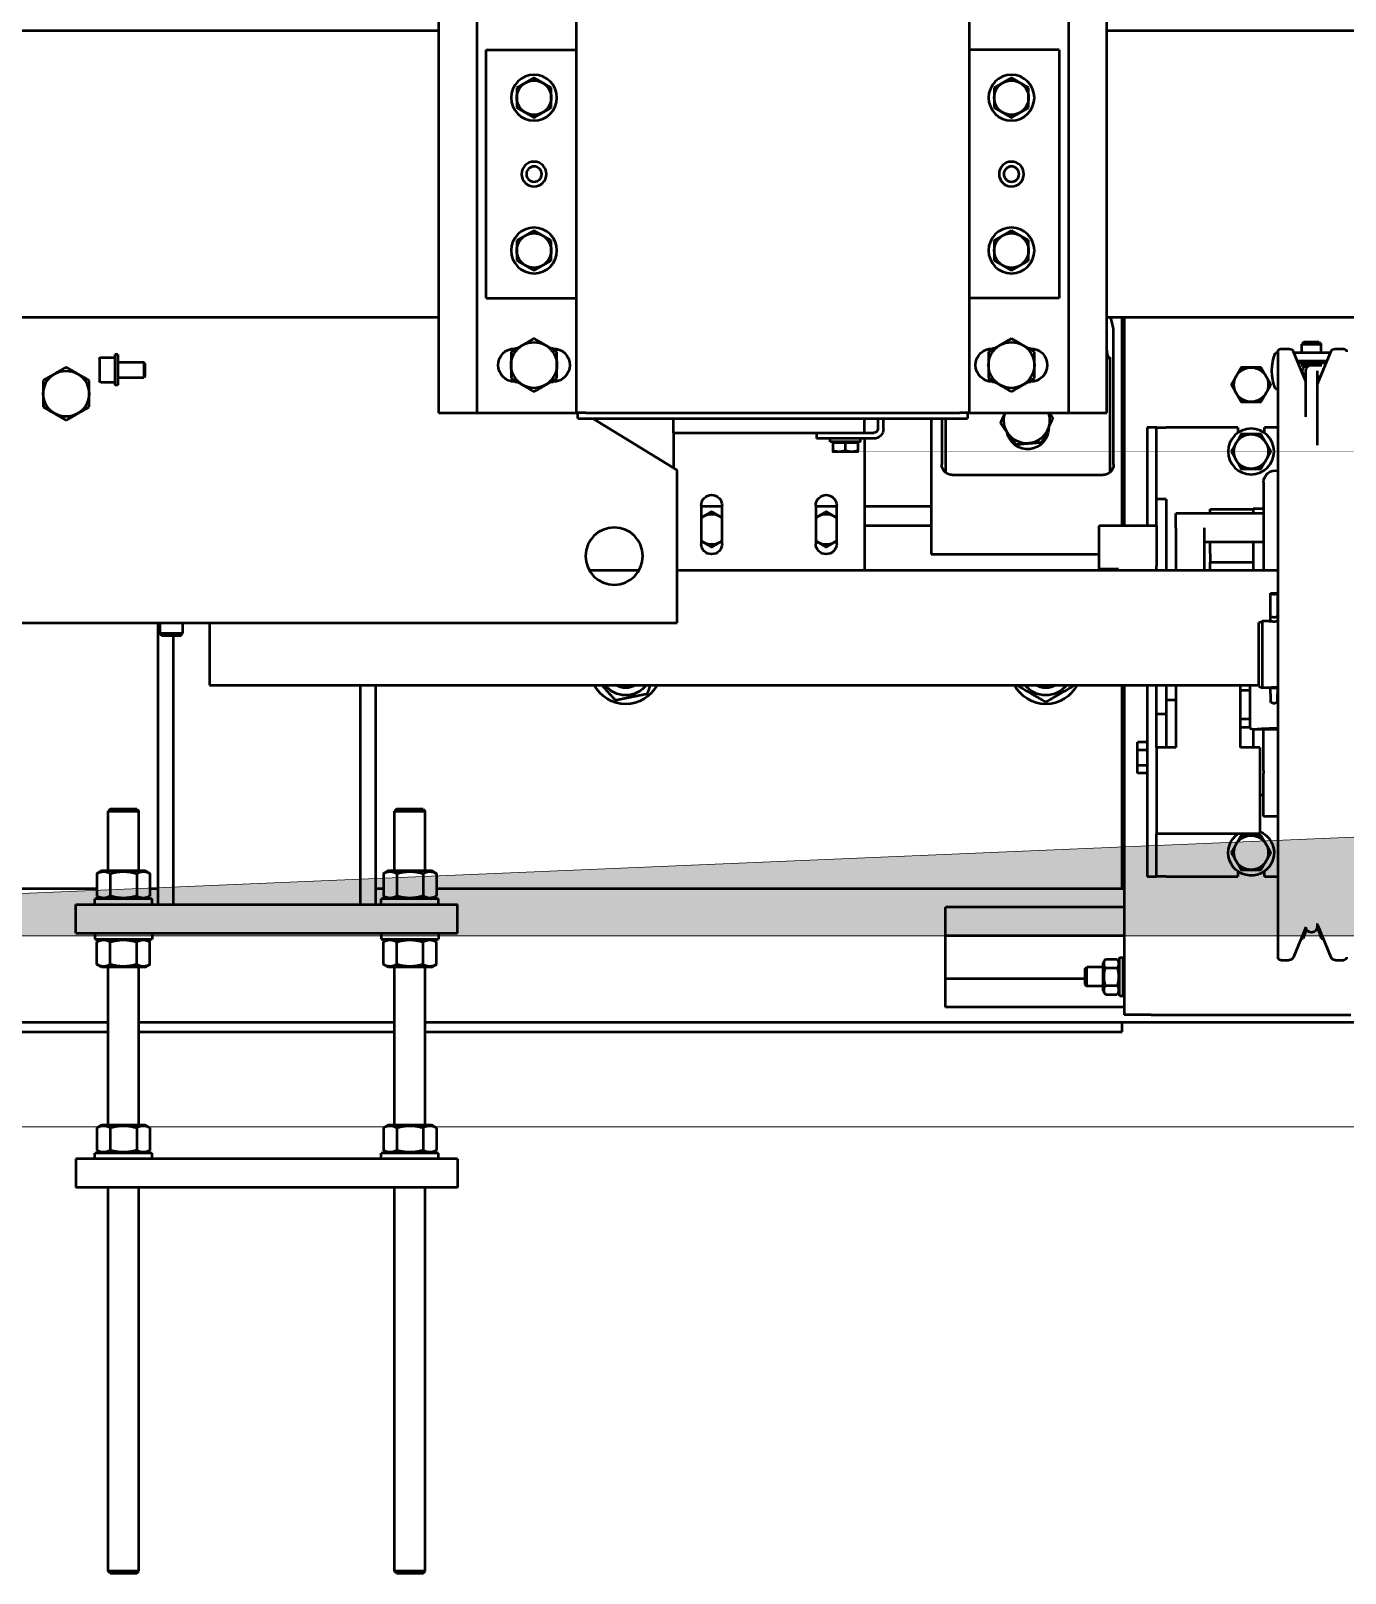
# Model space of a CAD drawing. Header units: metres. Extents: x -11418 to 773, y -8631 to 3561.
# Drawn here: x -4000.5 to -3931.7, y -1764.3 to -1683.5 of the extents above; entities that cross this region are included whole.
import ezdxf

# ---------------------------------------------------------------- set-up
doc = ezdxf.new("R2010")
doc.units = ezdxf.units.M
doc.header["$LTSCALE"] = 0.01
doc.header["$MEASUREMENT"] = 0
doc.layers.get('0').update_dxf_attribs({"color": 30, "lineweight": 0})
doc.layers.add('shaft', color=3, linetype='Continuous', lineweight=20)
doc.layers.add('SSN_Lift-AM_0', color=7, linetype='Continuous', lineweight=50)

# ---------------------------------------------------------------- blocks, each defined once
blk = doc.blocks.new('Lift_20-024-10000')
at = {"layer": 'SSN_Lift-AM_0'}
for p, q in [((-1019.5, 1851.9), (-1020.5, 1850.9)), ((-1004.5, 1850.9), (-1020.5, 1850.9)), ((-1020.5, 1850.9), (-1020.5, 1650)), ((-1019.5, 1851.9), (-1005.5, 1851.9)), ((-1005.5, 1851.9), (-1004.5, 1850.9)), ((-1004.5, 1850.9), (-1004.5, 1650)), ((-869.5, 1851.9), (-870.5, 1850.9)), ((-854.5, 1850.9), (-870.5, 1850.9)), ((-870.5, 1850.9), (-870.5, 1650)), ((-869.5, 1851.9), (-855.5, 1851.9)), ((-855.5, 1851.9), (-854.5, 1850.9)), ((-854.5, 1850.9), (-854.5, 1650)), ((-837.5, 1650), (-1037.5, 1650)), ((-1037.5, 1635), (-1037.5, 1650)), ((-837.5, 1635), (-837.5, 1650)), ((-837.5, 1635), (-1037.5, 1635)), ((-1027.5, 1635), (-1027.5, 1632)), ((-997.5, 1632), (-1027.5, 1632)), ((-1023.75, 1632), (-1026.36, 1630.5)), ((-1001.25, 1632), (-998.64, 1630.5)), ((-997.5, 1635), (-997.5, 1632)), ((-877.5, 1635), (-877.5, 1632)), ((-847.5, 1632), (-877.5, 1632)), ((-873.75, 1632), (-876.36, 1630.5)), ((-851.25, 1632), (-848.64, 1630.5)), ((-847.5, 1635), (-847.5, 1632)), ((-1026.36, 1618.7), (-1026.36, 1630.5)), ((-1019.43, 1618.7), (-1019.43, 1630.5)), ((-1005.57, 1618.7), (-1005.57, 1630.5)), ((-998.64, 1618.7), (-998.64, 1630.5)), ((-876.36, 1618.7), (-876.36, 1630.5)), ((-869.43, 1618.7), (-869.43, 1630.5)), ((-855.57, 1618.7), (-855.57, 1630.5)), ((-848.64, 1618.7), (-848.64, 1630.5)), ((-1023.75, 1617.2), (-1026.36, 1618.7)), ((-1023.75, 1617.2), (-1001.25, 1617.2)), ((-1020.5, 1617.2), (-1020.5, 1534.7)), ((-1004.5, 1617.2), (-1004.5, 1534.7)), ((-1001.25, 1617.2), (-998.64, 1618.7)), ((-873.75, 1617.2), (-876.36, 1618.7)), ((-873.75, 1617.2), (-851.25, 1617.2)), ((-870.5, 1617.2), (-870.5, 1534.7)), ((-854.5, 1617.2), (-854.5, 1534.7)), ((-851.25, 1617.2), (-848.64, 1618.7)), ((-1219.5, 1568.4), (-1020.5, 1568.4)), ((-1004.5, 1568.4), (-870.5, 1568.4)), ((-854.5, 1568.4), (-489.5, 1568.4)), ((-489.5, 1568.4), (-489.5, 1563.4)), ((-1391.5, 1563.4), (-1020.5, 1563.4)), ((-1004.5, 1563.4), (-870.5, 1563.4)), ((-854.5, 1563.4), (854.5, 1563.4)), ((-488.5, 1386.9), (-488.5, 1559.65)), ((-474.3, 1559.65), (-488.5, 1559.65)), ((-474.3, 1559.65), (-369.7, 1559.65)), ((-582, 1555.65), (-582, 1540.65)), ((-488.5, 1555.65), (-582, 1555.65)), ((-509, 1543.65), (-508, 1544.65)), ((-509, 1535.65), (-509, 1543.65)), ((-508, 1544.65), (-508, 1534.65)), ((-499.4, 1544.65), (-508, 1544.65)), ((-499.4, 1546.95), (-498.28, 1548.89)), ((-499.4, 1546.95), (-499.4, 1532.35)), ((-498.28, 1548.89), (-492.12, 1548.89)), ((-498.28, 1544.27), (-492.12, 1544.27)), ((-491, 1546.95), (-492.12, 1548.89)), ((-491, 1549.65), (-491, 1529.65)), ((-491, 1549.65), (-489, 1549.65)), ((-489, 1549.65), (-489, 1529.65)), ((-489, 1546.65), (-488.5, 1546.65)), ((-1023.75, 1534.7), (-1026.36, 1533.2)), ((-1001.25, 1534.7), (-1023.75, 1534.7)), ((-1001.25, 1534.7), (-998.64, 1533.2)), ((-873.75, 1534.7), (-876.36, 1533.2)), ((-851.25, 1534.7), (-873.75, 1534.7)), ((-851.25, 1534.7), (-848.64, 1533.2)), ((-582, 1540.65), (-582, 1518.15)), ((-509, 1540.65), (-582, 1540.65)), ((-509, 1535.65), (-508, 1534.65)), ((-499.4, 1534.65), (-508, 1534.65)), ((-498.28, 1535.03), (-492.12, 1535.03)), ((-1026.36, 1533.2), (-1026.36, 1521.4)), ((-1019.43, 1533.2), (-1019.43, 1521.4)), ((-1005.57, 1533.2), (-1005.57, 1521.4)), ((-998.64, 1533.2), (-998.64, 1521.4)), ((-876.36, 1533.2), (-876.36, 1521.4)), ((-869.43, 1533.2), (-869.43, 1521.4)), ((-855.57, 1533.2), (-855.57, 1521.4)), ((-848.64, 1533.2), (-848.64, 1521.4)), ((-499.4, 1532.35), (-498.28, 1530.41)), ((-498.28, 1530.41), (-492.12, 1530.41)), ((-491, 1532.35), (-492.12, 1530.41)), ((-491, 1529.65), (-489, 1529.65)), ((-489, 1532.65), (-488.5, 1532.65)), ((-408, 1212.4), (-408, 1529.4)), ((-406.5, 1530.9), (-402.09, 1530.9)), ((-393.3, 1513.71), (-399.78, 1529.36)), ((-387.04, 1512.88), (-380.22, 1529.36)), ((-377.91, 1530.9), (-373.5, 1530.9)), ((-1027.5, 1519.9), (-997.5, 1519.9)), ((-1027.5, 1516.9), (-1027.5, 1519.9)), ((-1023.75, 1519.9), (-1026.36, 1521.4)), ((-1001.25, 1519.9), (-998.64, 1521.4)), ((-997.5, 1516.9), (-997.5, 1519.9)), ((-877.5, 1519.9), (-847.5, 1519.9)), ((-877.5, 1516.9), (-877.5, 1519.9)), ((-873.75, 1519.9), (-876.36, 1521.4)), ((-851.25, 1519.9), (-848.64, 1521.4)), ((-847.5, 1516.9), (-847.5, 1519.9)), ((-582, 1518.15), (-582, 1503.15)), ((-488.5, 1518.15), (-582, 1518.15)), ((-395.76, 1519.65), (-394.75, 1519.65)), ((-394.75, 1517.21), (-394.75, 1519.65)), ((-393.06, 1514.74), (-394.75, 1519.65)), ((-387.37, 1513.48), (-385.25, 1519.65)), ((-385.25, 1517.21), (-385.25, 1519.65)), ((-385.25, 1519.65), (-384.24, 1519.65)), ((-1037.5, 1516.9), (-837.5, 1516.9)), ((-1037.5, 1516.9), (-1037.5, 1501.9)), ((-837.5, 1516.9), (-837.5, 1501.9)), ((-387.37, 1511.75), (-387.37, 1513.4)), ((-488.5, 1503.15), (-582, 1503.15)), ((-1037.5, 1501.9), (-837.5, 1501.9)), ((-1027.5, 1501.9), (-1027.5, 1498.9)), ((-997.5, 1498.9), (-1027.5, 1498.9)), ((-1023.75, 1498.9), (-1026.36, 1497.4)), ((-1026.36, 1485.6), (-1026.36, 1497.4)), ((-1019.43, 1485.6), (-1019.43, 1497.4)), ((-1005.57, 1485.6), (-1005.57, 1497.4)), ((-1001.25, 1498.9), (-998.64, 1497.4)), ((-998.64, 1485.6), (-998.64, 1497.4)), ((-997.5, 1501.9), (-997.5, 1498.9)), ((-994.5, 1354.4), (-994.5, 1501.9)), ((-986.5, 1360.9), (-986.5, 1501.9)), ((-888.5, 1386.9), (-888.5, 1501.9)), ((-880.5, 1386.9), (-880.5, 1501.9)), ((-877.5, 1501.9), (-877.5, 1498.9)), ((-847.5, 1498.9), (-877.5, 1498.9)), ((-873.75, 1498.9), (-876.36, 1497.4)), ((-876.36, 1485.6), (-876.36, 1497.4)), ((-869.43, 1485.6), (-869.43, 1497.4)), ((-855.57, 1485.6), (-855.57, 1497.4)), ((-851.25, 1498.9), (-848.64, 1497.4)), ((-848.64, 1485.6), (-848.64, 1497.4)), ((-847.5, 1501.9), (-847.5, 1498.9)), ((-1257.5, 1493.4), (-1026.36, 1493.4)), ((-998.64, 1493.4), (-994.5, 1493.4)), ((-880.5, 1493.4), (-876.36, 1493.4)), ((-848.64, 1493.4), (-488.5, 1493.4)), ((-489.5, 1493.4), (-489.5, 1386.9)), ((-476.5, 1386.9), (-476.5, 1487.15)), ((-476.5, 1487.15), (-471.5, 1487.15)), ((-471.5, 1487.15), (-471.5, 1464.65)), ((-466.5, 1487.15), (-471.5, 1487.15)), ((-466.5, 1487.15), (-429, 1487.15)), ((-429, 1484.4), (-429, 1487.15)), ((-415, 1487.15), (-415, 1484.4)), ((-415, 1487.15), (-408, 1487.15)), ((-1023.75, 1484.1), (-1026.36, 1485.6)), ((-1023.75, 1484.1), (-1001.25, 1484.1)), ((-1020.5, 1484.1), (-1020.5, 1452.9)), ((-1004.5, 1484.1), (-1004.5, 1452.9)), ((-1001.25, 1484.1), (-998.64, 1485.6)), ((-873.75, 1484.1), (-876.36, 1485.6)), ((-873.75, 1484.1), (-851.25, 1484.1)), ((-870.5, 1484.1), (-870.5, 1452.9)), ((-854.5, 1484.1), (-854.5, 1452.9)), ((-851.25, 1484.1), (-848.64, 1485.6)), ((-471.5, 1464.65), (-417.5, 1464.65)), ((-471.5, 1419.65), (-471.5, 1464.65)), ((-417.5, 1419.65), (-417.5, 1464.65)), ((-408, 1455.78), (-415.5, 1455.78)), ((-415.5, 1455.25), (-415.5, 1455.78)), ((-415.5, 1455.25), (-415.5, 1433.24)), ((-1020.5, 1452.9), (-1004.5, 1452.9)), ((-1019.5, 1451.9), (-1020.5, 1452.9)), ((-1005.5, 1451.9), (-1019.5, 1451.9)), ((-1005.5, 1451.9), (-1004.5, 1452.9)), ((-870.5, 1452.9), (-854.5, 1452.9)), ((-869.5, 1451.9), (-870.5, 1452.9)), ((-855.5, 1451.9), (-869.5, 1451.9)), ((-855.5, 1451.9), (-854.5, 1452.9)), ((-415.5, 1444.65), (-417.5, 1444.65)), ((-476.5, 1433.06), (-481.5, 1433.06)), ((-481.5, 1433.06), (-481.5, 1429.02)), ((-415.5, 1431.78), (-415.5, 1433.24)), ((-415.5, 1431.78), (-415.5, 1410.19)), ((-476.5, 1429.02), (-481.5, 1429.02)), ((-481.5, 1429.02), (-481.5, 1420.94)), ((-476.5, 1420.94), (-481.5, 1420.94)), ((-481.5, 1420.94), (-481.5, 1416.9)), ((-476.5, 1416.9), (-481.5, 1416.9)), ((-471.5, 1419.65), (-471.5, 1402.15)), ((-461.5, 1419.65), (-471.5, 1419.65)), ((-466.5, 1402.15), (-466.5, 1419.65)), ((-461.5, 1386.9), (-461.5, 1419.65)), ((-427.5, 1419.65), (-427.5, 1386.9)), ((-417.5, 1419.65), (-427.5, 1419.65)), ((-421, 1410.19), (-421, 1419.65)), ((-471.5, 1405.99), (-471.5, 1405.99)), ((-471.5, 1405.99), (-471.5, 1398.49)), ((-427.5, 1408.94), (-422.5, 1408.94)), ((-422.5, 1409.64), (-422.5, 1386.9)), ((-412.5, 1410.19), (-421.16, 1410.19)), ((-408, 1410.19), (-412.5, 1410.19)), ((-408, 1409.65), (-412.5, 1409.65)), ((-471.5, 1402.15), (-471.5, 1386.9)), ((-466.5, 1402.15), (-471.5, 1402.15)), ((-471.5, 1398.49), (-471.5, 1398.49)), ((-471.5, 1398.49), (-471.5, 1390.99)), ((-466.5, 1386.9), (-466.5, 1402.15)), ((-427.5, 1404.67), (-422.5, 1404.67)), ((-471.5, 1390.99), (-471.5, 1386.9)), ((-471.5, 1390.99), (-471.5, 1390.99)), ((-466.5, 1394.65), (-461.5, 1394.65)), ((-427.5, 1389.65), (-422.5, 1389.65)), ((-411.85, 1391.54), (-411.85, 1395.11)), ((-411.85, 1391.54), (-411.85, 1388.73)), ((-410.55, 1396.4), (-409.45, 1396.4)), ((-408.15, 1395.11), (-408.15, 1391.54)), ((-408.15, 1388.73), (-408.15, 1391.54)), ((-967.5, 1354.4), (-967.5, 1386.9)), ((-967.5, 1386.9), (-418, 1386.9)), ((-461.5, 1387.15), (-466.5, 1387.15)), ((-422.5, 1387.15), (-427.5, 1387.15)), ((-418, 1387.67), (-416, 1388.4)), ((-418, 1387.67), (-418, 1354.13)), ((-416, 1388.4), (-416, 1353.4)), ((-412.5, 1388.4), (-416, 1388.4)), ((-411.85, 1388.73), (-411.85, 1388.32)), ((-410.55, 1388.4), (-409.45, 1388.4)), ((-408.15, 1388.32), (-408.15, 1388.73)), ((-992.5, 1360.9), (-993.5, 1359.9)), ((-981.5, 1359.9), (-993.5, 1359.9)), ((-993.5, 1354.4), (-993.5, 1359.9)), ((-992.5, 1360.9), (-982.5, 1360.9)), ((-982.5, 1360.9), (-981.5, 1359.9)), ((-981.5, 1354.4), (-981.5, 1359.9)), ((-1067.5, 1354.4), (-722.5, 1354.4)), ((-722.5, 1354.4), (-722.5, 1274.4)), ((-418, 1354.13), (-416, 1353.4)), ((-412.5, 1353.4), (-416, 1353.4)), ((-411.85, 1353.48), (-411.85, 1351.16)), ((-411.85, 1351.16), (-411.85, 1338.94)), ((-410.55, 1351.4), (-409.45, 1351.4)), ((-408.15, 1351.16), (-408.15, 1353.48)), ((-408.15, 1338.94), (-408.15, 1351.16)), ((-411.85, 1338.94), (-411.85, 1338.78)), ((-411.85, 1338.78), (-408.15, 1338.78)), ((-410.55, 1339.4), (-409.45, 1339.4)), ((-408.15, 1338.78), (-408.15, 1338.94)), ((-742.51, 1326.9), (-768.49, 1326.9)), ((-408, 1326.9), (-722.5, 1326.9)), ((-624.5, 1269.9), (-624.5, 1326.9)), ((-501.5, 1326.9), (-501.5, 1326.17)), ((-491.5, 1326.17), (-501.5, 1326.17)), ((-501.5, 1326.17), (-501.5, 1303.67)), ((-491.5, 1326.9), (-491.5, 1326.17)), ((-471.5, 1326.9), (-471.5, 1324.53)), ((-471.5, 1303.67), (-471.5, 1324.53)), ((-466.5, 1289.65), (-466.5, 1326.9)), ((-461.5, 1304.65), (-461.5, 1326.9)), ((-446.5, 1304.65), (-446.5, 1326.9)), ((-443.5, 1326.9), (-443.5, 1324.01)), ((-421, 1323.09), (-421, 1326.9)), ((-415.5, 1280.65), (-415.5, 1326.9)), ((-589.5, 1247.4), (-589.5, 1318.4)), ((-589.5, 1318.4), (-501.5, 1318.4)), ((-443.5, 1324.01), (-443.5, 1322.52)), ((-443.5, 1318.12), (-443.5, 1322.52)), ((-443.5, 1322.52), (-421, 1322.52)), ((-443.5, 1318.12), (-443.5, 1317.65)), ((-443.5, 1317.65), (-443.5, 1312.15)), ((-421, 1312.15), (-421, 1323.09)), ((-710, 1292.9), (-710, 1312.9)), ((-699, 1312.9), (-699, 1292.9)), ((-650, 1292.9), (-650, 1312.9)), ((-639, 1312.9), (-639, 1292.9)), ((-415.5, 1312.15), (-446.5, 1312.15)), ((-624.5, 1303.4), (-589.5, 1303.4)), ((-471.63, 1303.54), (-501.37, 1303.54)), ((-489.5, 1303.54), (-489.5, 1194.4)), ((-488.5, 1194.4), (-488.5, 1303.54)), ((-476.5, 1252.15), (-476.5, 1303.54)), ((-471.5, 1303.67), (-471.5, 1294.61)), ((-461.5, 1304.65), (-461.5, 1297.15)), ((-699, 1293.4), (-710, 1293.4)), ((-639, 1293.4), (-650, 1293.4)), ((-589.5, 1293.4), (-624.5, 1293.4)), ((-471.5, 1294.61), (-471.5, 1252.15)), ((-415.5, 1297.15), (-461.5, 1297.15)), ((-443.5, 1297.15), (-443.5, 1295.07)), ((-443.5, 1295.07), (-443.5, 1294.81)), ((-443.5, 1294.81), (-421, 1294.81)), ((-421, 1294.65), (-421, 1297.15)), ((-415.5, 1294.65), (-421, 1294.65)), ((-466.5, 1289.65), (-471.5, 1289.65)), ((-578.6, 1276.9), (-499.4, 1276.9)), ((-722.5, 1274.4), (-766.68, 1247.4)), ((-724.5, 1269.9), (-724.5, 1273.18)), ((-724.5, 1254.9), (-724.5, 1269.9)), ((-624.5, 1257.9), (-624.5, 1269.9)), ((-584, 1247.4), (-584, 1271.5)), ((-582.04, 1247.4), (-582.04, 1275.66)), ((-495.96, 1215.24), (-495.96, 1275.66)), ((-494, 1271.5), (-494, 1200.4)), ((-637.75, 1264.8), (-641, 1264.8)), ((-641, 1260.1), (-641, 1264.22)), ((-634.5, 1260.1), (-641, 1260.1)), ((-640.32, 1260.1), (-640.32, 1259.5)), ((-631.25, 1264.8), (-637.75, 1264.8)), ((-634.5, 1260.1), (-634.5, 1264.22)), ((-628, 1260.1), (-634.5, 1260.1)), ((-628, 1264.8), (-631.25, 1264.8)), ((-628.68, 1260.1), (-628.68, 1259.5)), ((-628, 1260.1), (-628, 1264.22)), ((-387.37, 1222.4), (-387.37, 1261.37)), ((-724.5, 1254.9), (-649.5, 1254.9)), ((-724.5, 1254.9), (-724.5, 1247.4)), ((-619.6, 1257.9), (-649.5, 1257.9)), ((-649.5, 1254.9), (-649.5, 1257.9)), ((-649.5, 1254.9), (-619.6, 1254.9)), ((-626.5, 1259.5), (-642.5, 1259.5)), ((-642.5, 1259.5), (-642.5, 1257.9)), ((-626.5, 1259.5), (-626.5, 1257.9)), ((-624.5, 1254.9), (-624.5, 1247.4)), ((-617.5, 1247.4), (-617.5, 1252.8)), ((-614.5, 1252.8), (-614.5, 1247.4)), ((-528, 1252.4), (-528, 1252.14)), ((-471.5, 1252.15), (-476.5, 1252.15)), ((-471.5, 1252.15), (-466.5, 1252.15)), ((-429, 1252.15), (-466.5, 1252.15)), ((-429, 1252.15), (-429, 1254.9)), ((-415, 1254.9), (-415, 1252.15)), ((-408, 1252.15), (-415, 1252.15)), ((-847.5, 1244.4), (-827.5, 1244.4)), ((-847.5, 994.4), (-847.5, 1244.4)), ((-827.5, 1244.4), (-775.5, 1244.4)), ((-827.5, 994.4), (-827.5, 1244.4)), ((-775.5, 994.4), (-775.5, 1244.4)), ((-770.4, 1244.4), (-775.5, 1244.4)), ((-774.5, 1247.4), (-769.5, 1247.4)), ((-774.5, 1247.4), (-774.5, 1244.4)), ((-770.4, 1244.4), (-574.6, 1244.4)), ((-769.5, 1247.4), (-575.5, 1247.4)), ((-575.5, 1247.4), (-570.5, 1247.4)), ((-569.5, 1244.4), (-574.6, 1244.4)), ((-570.5, 1244.4), (-570.5, 1247.4)), ((-569.5, 1244.4), (-569.5, 994.4)), ((-569.5, 1244.4), (-517.5, 1244.4)), ((-517.5, 1244.4), (-497.5, 1244.4)), ((-517.5, 1244.4), (-517.5, 994.4)), ((-497.5, 1244.4), (-497.5, 994.4)), ((-393.37, 1246.5), (-393.37, 1222.4)), ((-1025.1, 1216.2), (-1025.1, 1227.6)), ((-1024.3, 1228.4), (-1017.1, 1228.4)), ((-1017.1, 1213.9), (-1017.1, 1229.9)), ((-1015.5, 1229.9), (-1017.1, 1229.9)), ((-1015.5, 1213.9), (-1015.5, 1229.9)), ((-807.5, 1228.15), (-806.34, 1228.15)), ((-788.66, 1228.15), (-787.5, 1228.15)), ((-557.5, 1228.15), (-556.34, 1228.15)), ((-538.66, 1228.15), (-537.5, 1228.15)), ((-409.28, 1231.9), (-408, 1231.9)), ((-393.37, 1227.92), (-399.78, 1212.44)), ((-393.37, 1227.4), (-393.59, 1227.4)), ((-386.41, 1227.4), (-387.37, 1227.4)), ((-387.04, 1228.92), (-380.22, 1212.44)), ((-1015.5, 1225.9), (-1001.87, 1225.9)), ((-1001.87, 1217.9), (-1001.87, 1225.9)), ((-1001.1, 1225.13), (-1001.87, 1225.9)), ((-1001.1, 1225.13), (-1001.1, 1218.67)), ((-395.81, 1219.4), (-395.84, 1219.4)), ((-395.81, 1219.4), (-392.06, 1219.4)), ((-394.42, 1225.4), (-393.37, 1225.4)), ((-393.37, 1226.4), (-394, 1226.4)), ((-391.52, 1219.45), (-390.92, 1219.45)), ((-390.37, 1219.4), (-384.91, 1219.4)), ((-386, 1226.4), (-387.37, 1226.4)), ((-387.37, 1225.4), (-385.58, 1225.4)), ((-384.88, 1219.4), (-384.91, 1219.4)), ((-1024.3, 1215.4), (-1017.1, 1215.4)), ((-1015.5, 1213.9), (-1017.1, 1213.9)), ((-1015.5, 1217.9), (-1001.87, 1217.9)), ((-1001.1, 1218.67), (-1001.87, 1217.9)), ((-409.28, 1212.9), (-408, 1212.9)), ((-380.41, 1212.9), (-399.59, 1212.9)), ((-383.07, 1217.4), (-397.67, 1217.4)), ((-395.75, 1218.4), (-397.32, 1218.4)), ((-395.75, 1218.4), (-384.99, 1218.4)), ((-395.37, 1218.4), (-395.37, 1217.4)), ((-395.37, 1212.9), (-395.37, 1208.4)), ((-385.37, 1218.4), (-385.37, 1217.4)), ((-385.37, 1212.9), (-385.37, 1208.4)), ((-382.84, 1218.4), (-384.99, 1218.4)), ((-806.34, 1210.65), (-807.5, 1210.65)), ((-787.5, 1210.65), (-788.66, 1210.65)), ((-556.34, 1210.65), (-557.5, 1210.65)), ((-537.5, 1210.65), (-538.66, 1210.65)), ((-406.5, 1210.9), (-402.09, 1210.9)), ((-395.37, 1208.4), (-385.37, 1208.4)), ((-394.37, 1207.4), (-395.37, 1208.4)), ((-386.37, 1207.4), (-394.37, 1207.4)), ((-386.37, 1207.4), (-385.37, 1208.4)), ((-377.91, 1210.9), (-373.5, 1210.9)), ((-847.5, 1194.4), (-1072.5, 1194.4)), ((-338, 1194.4), (-497.5, 1194.4)), ((-822.5, 1184.4), (-777.6, 1184.4)), ((-822.5, 1184.4), (-822.5, 1054.4)), ((-777.6, 1184.4), (-775.5, 1184.4)), ((-567.4, 1184.4), (-569.5, 1184.4)), ((-522.5, 1184.4), (-567.4, 1184.4)), ((-522.5, 1054.4), (-522.5, 1184.4)), ((-822.5, 1054.4), (-777.6, 1054.4)), ((-777.6, 1054.4), (-775.5, 1054.4)), ((-567.4, 1054.4), (-569.5, 1054.4)), ((-522.5, 1054.4), (-567.4, 1054.4)), ((-847.5, 1044.4), (-1072.5, 1044.4)), ((-338, 1044.4), (-497.5, 1044.4))]:
    blk.add_line(p, q, dxfattribs=at)
for centre, radius in [((-755.5, 1319.4), 15), ((-422, 1264.65), 12), ((-797.5, 1159.4), 12), ((-547.5, 1159.4), 12), ((-797.5, 1119.4), 6.5), ((-797.5, 1119.4), 4), ((-547.5, 1119.4), 6.5), ((-547.5, 1119.4), 4), ((-797.5, 1079.4), 12), ((-547.5, 1079.4), 12)]:
    blk.add_circle(centre, radius, dxfattribs=at)
for centre, radius, start, end in [((-406.5, 1529.4), 1.5, 90, 180), ((-402.09, 1528.4), 2.5, 22.5, 90), ((-377.91, 1528.4), 2.5, 90, 157.5), ((-373.5, 1529.4), 1.5, 0, 90), ((-390.37, 1513.4), 3, 0, 172.11806), ((-390, 1514.1), 3.2, 325.19589, 337.5), ((-422, 1474.65), 12, 292.02431, 236.44269), ((-422, 1474.65), 9, 150, 210), ((-422, 1474.65), 9, 90, 150), ((-422, 1474.65), 9, 30, 90), ((-422, 1474.65), 9, 330, 30), ((-422, 1474.65), 9, 210, 270), ((-422, 1474.65), 9, 270, 330), ((-749.5, 1378.4), 18.5, 27.35223, 152.64777), ((-749.5, 1378.4), 13.85, 37.85886, 142.14114), ((-529.5, 1378.4), 18.5, 27.35223, 152.64777), ((-529.5, 1378.4), 13.85, 37.85886, 142.14114), ((-410.55, 1395.11), 1.3, 90, 180), ((-409.45, 1395.11), 1.3, 0, 90), ((-749.5, 1378.4), 10, 58.21015, 121.78985), ((-749.5, 1378.4), 10, 58.21167, 121.78833), ((-749.5, 1378.4), 9, 70.81186, 109.18814), ((-529.5, 1378.4), 10, 58.21015, 121.78985), ((-529.5, 1378.4), 10, 58.21167, 121.78833), ((-529.5, 1378.4), 9, 70.81186, 109.18814), ((-704.5, 1312.9), 5.5, 0, 180), ((-644.5, 1312.9), 5.5, 0, 180), ((-704.5, 1305.4), 8, 120, 133.43254), ((-704.5, 1305.4), 8, 60, 120), ((-704.5, 1305.4), 8, 46.56746, 60), ((-644.5, 1305.4), 8, 120, 133.43254), ((-644.5, 1305.4), 8, 60, 120), ((-644.5, 1305.4), 8, 46.56746, 60), ((-704.5, 1305.4), 8, 226.56746, 240), ((-704.5, 1292.9), 5.5, 180, 0), ((-704.5, 1305.4), 8, 240, 300), ((-704.5, 1305.4), 8, 300, 313.43254), ((-644.5, 1305.4), 8, 226.56746, 240), ((-644.5, 1292.9), 5.5, 180, 0), ((-644.5, 1305.4), 8, 240, 300), ((-644.5, 1305.4), 8, 300, 313.43254), ((-578.6, 1271.5), 5.4, 90, 129.60973), ((-499.4, 1271.5), 5.4, 50.39027, 90), ((-409.5, 1280.65), 6, 180, 284.47751), ((-578.6, 1271.5), 5.4, 129.60973, 180), ((-499.4, 1271.5), 5.4, 0, 50.39027), ((-422, 1264.65), 9, 150, 210), ((-422, 1264.65), 9, 90, 150), ((-422, 1264.65), 9, 30, 90), ((-422, 1264.65), 9, 330, 30), ((-539, 1252.4), 11, 0, 168.14634), ((-539.5, 1248.4), 12, 85.05522, 145.05522), ((-539.5, 1248.4), 12, 25.05522, 85.05522), ((-422, 1264.65), 9, 210, 270), ((-422, 1264.65), 9, 270, 330), ((-619.6, 1252.8), 5.1, 0, 90), ((-619.6, 1252.8), 2.1, 0, 90), ((-539.5, 1248.4), 12, 145.05522, 199.47122), ((-539.5, 1248.4), 12, 340.52878, 25.05522), ((-1042.5, 1234.4), 12, 120, 180), ((-1042.5, 1234.4), 12, 60, 120), ((-1042.5, 1234.4), 12, 0, 60), ((-422, 1229.65), 9, 90, 150), ((-422, 1229.65), 9, 30, 90), ((-1042.5, 1234.4), 12, 180, 240), ((-1042.5, 1234.4), 12, 300, 0), ((-1024.3, 1227.6), 0.8, 90, 180), ((-807.5, 1219.4), 8.75, 90, 270), ((-797.5, 1219.4), 12, 120, 180), ((-797.5, 1219.4), 12, 60, 120), ((-797.5, 1219.4), 12, 0, 60), ((-787.5, 1219.4), 8.75, 270, 90), ((-557.5, 1219.4), 8.75, 90, 270), ((-547.5, 1219.4), 12, 120, 180), ((-547.5, 1219.4), 12, 60, 120), ((-547.5, 1219.4), 12, 0, 60), ((-537.5, 1219.4), 8.75, 270, 90), ((-422, 1229.65), 9, 150, 210), ((-422, 1229.65), 9, 330, 30), ((-390, 1227.7), 3.2, 22.5, 34.80411), ((-1042.5, 1234.4), 12, 240, 300), ((-797.5, 1219.4), 12, 180, 240), ((-797.5, 1219.4), 12, 300, 0), ((-547.5, 1219.4), 12, 180, 240), ((-547.5, 1219.4), 12, 300, 0), ((-422, 1229.65), 9, 210, 270), ((-422, 1229.65), 9, 270, 330), ((-390.37, 1222.4), 3, 180, 270), ((-1024.3, 1216.2), 0.8, 180, 270), ((-539, 1146.63), 81, 58.59934, 59.1798), ((-539, 1146.63), 81, 57.90041, 58.59934), ((-406.5, 1212.4), 1.5, 180, 270), ((-402.09, 1213.4), 2.5, 270, 337.5), ((-377.91, 1213.4), 2.5, 202.5, 270), ((-373.5, 1212.4), 1.5, 270, 0), ((-797.5, 1219.4), 12, 240, 300), ((-547.5, 1219.4), 12, 240, 300), ((-195.65, 1119.4), 309.15, 164.81071, 165.95991), ((-797.5, 1159.4), 9, 120, 180), ((-797.5, 1159.4), 9, 60, 120), ((-797.5, 1159.4), 9, 0, 60), ((-547.5, 1159.4), 9, 120, 180), ((-547.5, 1159.4), 9, 60, 120), ((-547.5, 1159.4), 9, 0, 60), ((-797.5, 1159.4), 9, 180, 240), ((-797.5, 1159.4), 9, 300, 0), ((-547.5, 1159.4), 9, 180, 240), ((-547.5, 1159.4), 9, 300, 0), ((-797.5, 1159.4), 9, 240, 300), ((-547.5, 1159.4), 9, 240, 300), ((-797.5, 1079.4), 9, 120, 180), ((-797.5, 1079.4), 9, 60, 120), ((-797.5, 1079.4), 9, 0, 60), ((-547.5, 1079.4), 9, 120, 180), ((-547.5, 1079.4), 9, 60, 120), ((-547.5, 1079.4), 9, 0, 60), ((-797.5, 1079.4), 9, 180, 240), ((-797.5, 1079.4), 9, 300, 0), ((-547.5, 1079.4), 9, 180, 240), ((-547.5, 1079.4), 9, 300, 0), ((-797.5, 1079.4), 9, 240, 300), ((-547.5, 1079.4), 9, 240, 300)]:
    blk.add_arc(centre, radius, start, end, dxfattribs=at)
for centre, major_axis, ratio, start_param, end_param in [((-412.5, 1409.64), (-10, 0), 0.109606, 5.759587, 6.283185), ((-412.5, 1410.73), (-10, 0), 0.108401, 0.523599, 1.570796), ((-410.55, 1388.73), (1.3, 0), 0.25811, 3.141593, 4.712389), ((-409.45, 1388.73), (-1.3, 0), 0.25811, 1.570796, 3.141593), ((-410.55, 1351.16), (1.3, 0), 0.185003, 1.570796, 3.141593), ((-409.45, 1351.16), (-1.3, 0), 0.185003, 3.141593, 4.712389), ((-410.55, 1338.94), (-1.3, 0), 0.357762, 4.712389, 6.283185), ((-409.45, 1338.94), (1.3, 0), 0.357762, 0, 1.570796), ((-500.5, 1304.54), (0.966, 0.966), 0.267949, 2.879793, 3.403392), ((-485, 1314.66), (13, 0), 0.866025, 4.557963, 4.866815), ((-472.5, 1304.54), (0.966, -0.966), 0.267949, 6.021386, 6.544985), ((-386.52, 1222.4), (0, 25), 0.984454, 1.181, 1.960593), ((-392.06, 1222.4), (0, 3), 0.999654, 0.451625, 3.427377), ((-539, 844.52), (-80.08, -574.94), 0.021187, 4.013388, 4.023519), ((-377.48, 1222.4), (20.82, 0), 0.984454, 3.383645, 3.38798), ((-403.27, 1222.4), (-20.82, 0), 0.984454, 2.895205, 2.95822)]:
    blk.add_ellipse(centre, major_axis=major_axis, ratio=ratio, start_param=start_param, end_param=end_param, dxfattribs=at)
for points, weights in [([(-1019.43, 1630.5), (-1022.89, 1632.5), (-1026.36, 1630.5)], [1, 1.15470053838, 1]), ([(-1005.57, 1630.5), (-1012.5, 1632.5), (-1019.43, 1630.5)], [1, 1.15470053838, 1]), ([(-998.64, 1630.5), (-1002.11, 1632.5), (-1005.57, 1630.5)], [1, 1.15470053838, 1]), ([(-869.43, 1630.5), (-872.89, 1632.5), (-876.36, 1630.5)], [1, 1.15470053838, 1]), ([(-855.57, 1630.5), (-862.5, 1632.5), (-869.43, 1630.5)], [1, 1.15470053838, 1]), ([(-848.64, 1630.5), (-852.11, 1632.5), (-855.57, 1630.5)], [1, 1.15470053838, 1]), ([(-1026.36, 1618.7), (-1022.89, 1616.7), (-1019.43, 1618.7)], [1, 1.15470053838, 1]), ([(-1019.43, 1618.7), (-1012.5, 1616.7), (-1005.57, 1618.7)], [1, 1.15470053838, 1]), ([(-1005.57, 1618.7), (-1002.11, 1616.7), (-998.64, 1618.7)], [1, 1.15470053838, 1]), ([(-876.36, 1618.7), (-872.89, 1616.7), (-869.43, 1618.7)], [1, 1.15470053838, 1]), ([(-869.43, 1618.7), (-862.5, 1616.7), (-855.57, 1618.7)], [1, 1.15470053838, 1]), ([(-855.57, 1618.7), (-852.11, 1616.7), (-848.64, 1618.7)], [1, 1.15470053838, 1]), ([(-498.28, 1548.89), (-499.61, 1546.58), (-498.28, 1544.27)], [1, 1.15470053838, 1]), ([(-498.28, 1544.27), (-499.61, 1539.65), (-498.28, 1535.03)], [1, 1.15470053838, 1]), ([(-492.12, 1544.27), (-490.79, 1546.58), (-492.12, 1548.89)], [1, 1.15470053838, 1]), ([(-492.12, 1535.03), (-490.79, 1539.65), (-492.12, 1544.27)], [1, 1.15470053838, 1]), ([(-1019.43, 1533.2), (-1022.89, 1535.2), (-1026.36, 1533.2)], [1, 1.15470053838, 1]), ([(-1005.57, 1533.2), (-1012.5, 1535.2), (-1019.43, 1533.2)], [1, 1.15470053838, 1]), ([(-998.64, 1533.2), (-1002.11, 1535.2), (-1005.57, 1533.2)], [1, 1.15470053838, 1]), ([(-869.43, 1533.2), (-872.89, 1535.2), (-876.36, 1533.2)], [1, 1.15470053838, 1]), ([(-855.57, 1533.2), (-862.5, 1535.2), (-869.43, 1533.2)], [1, 1.15470053838, 1]), ([(-848.64, 1533.2), (-852.11, 1535.2), (-855.57, 1533.2)], [1, 1.15470053838, 1]), ([(-498.28, 1535.03), (-499.61, 1532.72), (-498.28, 1530.41)], [1, 1.15470053838, 1]), ([(-492.12, 1530.41), (-490.79, 1532.72), (-492.12, 1535.03)], [1, 1.15470053838, 1]), ([(-1026.36, 1521.4), (-1022.89, 1519.4), (-1019.43, 1521.4)], [1, 1.15470053838, 1]), ([(-1019.43, 1521.4), (-1012.5, 1519.4), (-1005.57, 1521.4)], [1, 1.15470053838, 1]), ([(-1005.57, 1521.4), (-1002.11, 1519.4), (-998.64, 1521.4)], [1, 1.15470053838, 1]), ([(-876.36, 1521.4), (-872.89, 1519.4), (-869.43, 1521.4)], [1, 1.15470053838, 1]), ([(-869.43, 1521.4), (-862.5, 1519.4), (-855.57, 1521.4)], [1, 1.15470053838, 1]), ([(-855.57, 1521.4), (-852.11, 1519.4), (-848.64, 1521.4)], [1, 1.15470053838, 1]), ([(-1019.43, 1497.4), (-1022.89, 1499.4), (-1026.36, 1497.4)], [1, 1.15470053838, 1]), ([(-1005.57, 1497.4), (-1012.5, 1499.4), (-1019.43, 1497.4)], [1, 1.15470053838, 1]), ([(-998.64, 1497.4), (-1002.11, 1499.4), (-1005.57, 1497.4)], [1, 1.15470053838, 1]), ([(-869.43, 1497.4), (-872.89, 1499.4), (-876.36, 1497.4)], [1, 1.15470053838, 1]), ([(-855.57, 1497.4), (-862.5, 1499.4), (-869.43, 1497.4)], [1, 1.15470053838, 1]), ([(-848.64, 1497.4), (-852.11, 1499.4), (-855.57, 1497.4)], [1, 1.15470053838, 1]), ([(-1026.36, 1485.6), (-1022.89, 1483.6), (-1019.43, 1485.6)], [1, 1.15470053838, 1]), ([(-1019.43, 1485.6), (-1012.5, 1483.6), (-1005.57, 1485.6)], [1, 1.15470053838, 1]), ([(-1005.57, 1485.6), (-1002.11, 1483.6), (-998.64, 1485.6)], [1, 1.15470053838, 1]), ([(-876.36, 1485.6), (-872.89, 1483.6), (-869.43, 1485.6)], [1, 1.15470053838, 1]), ([(-869.43, 1485.6), (-862.5, 1483.6), (-855.57, 1485.6)], [1, 1.15470053838, 1]), ([(-855.57, 1485.6), (-852.11, 1483.6), (-848.64, 1485.6)], [1, 1.15470053838, 1]), ([(-432.39, 1474.65), (-431, 1477.06), (-429.79, 1479.15)], [1, 1.0379548493, 1]), ([(-429.79, 1479.15), (-428.59, 1481.24), (-427.2, 1483.65)], [1, 1.0379548493, 1]), ([(-427.2, 1483.65), (-424.41, 1483.65), (-422, 1483.65)], [1, 1.0379548493, 1]), ([(-422, 1483.65), (-419.59, 1483.65), (-416.8, 1483.65)], [1, 1.0379548493, 1]), ([(-416.8, 1483.65), (-415.41, 1481.24), (-414.21, 1479.15)], [1, 1.0379548493, 1]), ([(-414.21, 1479.15), (-413, 1477.06), (-411.61, 1474.65)], [1, 1.0379548493, 1]), ([(-429.79, 1470.15), (-431, 1472.24), (-432.39, 1474.65)], [1, 1.0379548493, 1]), ([(-427.2, 1465.65), (-428.59, 1468.06), (-429.79, 1470.15)], [1, 1.0379548493, 1]), ([(-414.21, 1470.15), (-415.41, 1468.06), (-416.8, 1465.65)], [1, 1.0379548493, 1]), ([(-411.61, 1474.65), (-413, 1472.24), (-414.21, 1470.15)], [1, 1.0379548493, 1]), ([(-422, 1465.65), (-424.41, 1465.65), (-427.2, 1465.65)], [1, 1.0379548493, 1]), ([(-416.8, 1465.65), (-419.59, 1465.65), (-422, 1465.65)], [1, 1.0379548493, 1]), ([(-762.01, 1386.9), (-758.74, 1390.6), (-754.99, 1394.83)], [1.07292420899, 1.09585315946, 1]), ([(-754.99, 1394.83), (-746.5, 1393.1), (-738.02, 1391.37)], [1, 1.15470053838, 1]), ([(-738.02, 1391.37), (-737.23, 1389.01), (-736.52, 1386.9)], [1, 1.03996304047, 1.05927916374]), ([(-544.5, 1387.06), (-537, 1391.39), (-529.5, 1395.72)], [1, 1.15470053838, 1]), ([(-529.5, 1395.72), (-522, 1391.39), (-514.5, 1387.06)], [1, 1.15470053838, 1]), ([(-544.5, 1386.9), (-544.5, 1386.98), (-544.5, 1387.06)], [1.00246793136, 1.00124396861, 1]), ([(-514.5, 1387.06), (-514.5, 1386.98), (-514.5, 1386.9)], [1, 1.00124396861, 1.00246793136]), ([(-710, 1311.46), (-709.24, 1311.9), (-708.5, 1312.33)], [1.01806688594, 1.01482054122, 1]), ([(-708.5, 1312.33), (-706.64, 1313.4), (-704.5, 1314.64)], [1, 1.0379548493, 1]), ([(-704.5, 1314.64), (-702.36, 1313.4), (-700.5, 1312.33)], [1, 1.0379548493, 1]), ([(-700.5, 1312.33), (-699.76, 1311.9), (-699, 1311.46)], [1, 1.01482054122, 1.01806688594]), ([(-650, 1311.46), (-649.24, 1311.9), (-648.5, 1312.33)], [1.01806688594, 1.01482054122, 1]), ([(-648.5, 1312.33), (-646.64, 1313.4), (-644.5, 1314.64)], [1, 1.0379548493, 1]), ([(-644.5, 1314.64), (-642.36, 1313.4), (-640.5, 1312.33)], [1, 1.0379548493, 1]), ([(-640.5, 1312.33), (-639.76, 1311.9), (-639, 1311.46)], [1, 1.01482054122, 1.01806688594]), ([(-708.5, 1298.47), (-709.24, 1298.9), (-710, 1299.34)], [1, 1.01482054122, 1.01806688594]), ([(-704.5, 1296.16), (-706.64, 1297.4), (-708.5, 1298.47)], [1, 1.0379548493, 1]), ([(-700.5, 1298.47), (-702.36, 1297.4), (-704.5, 1296.16)], [1, 1.0379548493, 1]), ([(-699, 1299.34), (-699.76, 1298.9), (-700.5, 1298.47)], [1.01806688594, 1.01482054122, 1]), ([(-648.5, 1298.47), (-649.24, 1298.9), (-650, 1299.34)], [1, 1.01482054122, 1.01806688594]), ([(-644.5, 1296.16), (-646.64, 1297.4), (-648.5, 1298.47)], [1, 1.0379548493, 1]), ([(-640.5, 1298.47), (-642.36, 1297.4), (-644.5, 1296.16)], [1, 1.0379548493, 1]), ([(-639, 1299.34), (-639.76, 1298.9), (-640.5, 1298.47)], [1.01806688594, 1.01482054122, 1]), ([(-432.39, 1264.65), (-431, 1267.06), (-429.79, 1269.15)], [1, 1.0379548493, 1]), ([(-429.79, 1269.15), (-428.59, 1271.24), (-427.2, 1273.65)], [1, 1.0379548493, 1]), ([(-427.2, 1273.65), (-424.41, 1273.65), (-422, 1273.65)], [1, 1.0379548493, 1]), ([(-422, 1273.65), (-419.59, 1273.65), (-416.8, 1273.65)], [1, 1.0379548493, 1]), ([(-416.8, 1273.65), (-415.41, 1271.24), (-414.21, 1269.15)], [1, 1.0379548493, 1]), ([(-414.21, 1269.15), (-413, 1267.06), (-411.61, 1264.65)], [1, 1.0379548493, 1]), ([(-637.75, 1264.8), (-639.26, 1264.8), (-641, 1264.22)], [1, 1.0379548493, 1]), ([(-641, 1264.22), (-641, 1264.8), (-641, 1264.8)], [1, 1.0379548493, 1]), ([(-634.5, 1264.22), (-636.24, 1264.8), (-637.75, 1264.8)], [1, 1.0379548493, 1]), ([(-631.25, 1264.8), (-632.76, 1264.8), (-634.5, 1264.22)], [1, 1.0379548493, 1]), ([(-628, 1264.22), (-629.74, 1264.8), (-631.25, 1264.8)], [1, 1.0379548493, 1]), ([(-628, 1264.8), (-628, 1264.8), (-628, 1264.22)], [1, 1.0379548493, 1]), ([(-549.34, 1255.27), (-547.49, 1257.91), (-545.37, 1260.95)], [1, 1.0379548493, 1]), ([(-545.37, 1260.95), (-541.67, 1260.63), (-538.47, 1260.36)], [1, 1.0379548493, 1]), ([(-538.47, 1260.36), (-535.26, 1260.08), (-531.56, 1259.76)], [1, 1.0379548493, 1]), ([(-531.56, 1259.76), (-529.99, 1256.39), (-528.63, 1253.48)], [1, 1.0379548493, 1]), ([(-429.79, 1260.15), (-431, 1262.24), (-432.39, 1264.65)], [1, 1.0379548493, 1]), ([(-427.2, 1255.65), (-428.59, 1258.06), (-429.79, 1260.15)], [1, 1.0379548493, 1]), ([(-414.21, 1260.15), (-415.41, 1258.06), (-416.8, 1255.65)], [1, 1.0379548493, 1]), ([(-411.61, 1264.65), (-413, 1262.24), (-414.21, 1260.15)], [1, 1.0379548493, 1]), ([(-553.3, 1249.59), (-551.18, 1252.64), (-549.34, 1255.27)], [1, 1.0379548493, 1]), ([(-528.63, 1253.48), (-527.27, 1250.57), (-525.7, 1247.21)], [1, 1.0379548493, 1]), ([(-422, 1255.65), (-424.41, 1255.65), (-427.2, 1255.65)], [1, 1.0379548493, 1]), ([(-416.8, 1255.65), (-419.59, 1255.65), (-422, 1255.65)], [1, 1.0379548493, 1]), ([(-1054.5, 1241.33), (-1051.28, 1243.18), (-1048.5, 1244.79)], [1, 1.0379548493, 1]), ([(-1048.5, 1244.79), (-1045.72, 1246.4), (-1042.5, 1248.26)], [1, 1.0379548493, 1]), ([(-1042.5, 1248.26), (-1039.28, 1246.4), (-1036.5, 1244.79)], [1, 1.0379548493, 1]), ([(-1036.5, 1244.79), (-1033.72, 1243.18), (-1030.5, 1241.33)], [1, 1.0379548493, 1]), ([(-550.88, 1244.4), (-552.01, 1246.82), (-553.3, 1249.59)], [1.01118961834, 1.03113441883, 1]), ([(-525.7, 1247.21), (-526.73, 1245.73), (-527.66, 1244.4)], [1, 1.01804116995, 1.01893123435]), ([(-1054.5, 1234.4), (-1054.5, 1237.62), (-1054.5, 1241.33)], [1, 1.0379548493, 1]), ([(-1030.5, 1241.33), (-1030.5, 1237.62), (-1030.5, 1234.4)], [1, 1.0379548493, 1]), ([(-429.79, 1234.15), (-428.59, 1236.24), (-427.2, 1238.65)], [1, 1.0379548493, 1]), ([(-427.2, 1238.65), (-424.41, 1238.65), (-422, 1238.65)], [1, 1.0379548493, 1]), ([(-422, 1238.65), (-419.59, 1238.65), (-416.8, 1238.65)], [1, 1.0379548493, 1]), ([(-416.8, 1238.65), (-415.41, 1236.24), (-414.21, 1234.15)], [1, 1.0379548493, 1]), ([(-1054.5, 1227.47), (-1054.5, 1231.18), (-1054.5, 1234.4)], [1, 1.0379548493, 1]), ([(-1048.5, 1224.01), (-1051.28, 1225.62), (-1054.5, 1227.47)], [1, 1.0379548493, 1]), ([(-1030.5, 1227.47), (-1033.72, 1225.62), (-1036.5, 1224.01)], [1, 1.0379548493, 1]), ([(-1030.5, 1234.4), (-1030.5, 1231.18), (-1030.5, 1227.47)], [1, 1.0379548493, 1]), ([(-809.5, 1226.33), (-806.28, 1228.18), (-803.5, 1229.79)], [1, 1.0379548493, 1]), ([(-803.5, 1229.79), (-800.72, 1231.4), (-797.5, 1233.26)], [1, 1.0379548493, 1]), ([(-797.5, 1233.26), (-794.28, 1231.4), (-791.5, 1229.79)], [1, 1.0379548493, 1]), ([(-791.5, 1229.79), (-788.72, 1228.18), (-785.5, 1226.33)], [1, 1.0379548493, 1]), ([(-559.5, 1226.33), (-556.28, 1228.18), (-553.5, 1229.79)], [1, 1.0379548493, 1]), ([(-553.5, 1229.79), (-550.72, 1231.4), (-547.5, 1233.26)], [1, 1.0379548493, 1]), ([(-547.5, 1233.26), (-544.28, 1231.4), (-541.5, 1229.79)], [1, 1.0379548493, 1]), ([(-541.5, 1229.79), (-538.72, 1228.18), (-535.5, 1226.33)], [1, 1.0379548493, 1]), ([(-432.39, 1229.65), (-431, 1232.06), (-429.79, 1234.15)], [1, 1.0379548493, 1]), ([(-429.79, 1225.15), (-431, 1227.24), (-432.39, 1229.65)], [1, 1.0379548493, 1]), ([(-414.21, 1234.15), (-413, 1232.06), (-411.61, 1229.65)], [1, 1.0379548493, 1]), ([(-411.61, 1229.65), (-413, 1227.24), (-414.21, 1225.15)], [1, 1.0379548493, 1]), ([(-1042.5, 1220.54), (-1045.72, 1222.4), (-1048.5, 1224.01)], [1, 1.0379548493, 1]), ([(-1036.5, 1224.01), (-1039.28, 1222.4), (-1042.5, 1220.54)], [1, 1.0379548493, 1]), ([(-809.5, 1219.4), (-809.5, 1222.62), (-809.5, 1226.33)], [1, 1.0379548493, 1]), ([(-809.5, 1212.47), (-809.5, 1216.18), (-809.5, 1219.4)], [1, 1.0379548493, 1]), ([(-785.5, 1226.33), (-785.5, 1222.62), (-785.5, 1219.4)], [1, 1.0379548493, 1]), ([(-785.5, 1219.4), (-785.5, 1216.18), (-785.5, 1212.47)], [1, 1.0379548493, 1]), ([(-559.5, 1219.4), (-559.5, 1222.62), (-559.5, 1226.33)], [1, 1.0379548493, 1]), ([(-559.5, 1212.47), (-559.5, 1216.18), (-559.5, 1219.4)], [1, 1.0379548493, 1]), ([(-535.5, 1226.33), (-535.5, 1222.62), (-535.5, 1219.4)], [1, 1.0379548493, 1]), ([(-535.5, 1219.4), (-535.5, 1216.18), (-535.5, 1212.47)], [1, 1.0379548493, 1]), ([(-427.2, 1220.65), (-428.59, 1223.06), (-429.79, 1225.15)], [1, 1.0379548493, 1]), ([(-422, 1220.65), (-424.41, 1220.65), (-427.2, 1220.65)], [1, 1.0379548493, 1]), ([(-416.8, 1220.65), (-419.59, 1220.65), (-422, 1220.65)], [1, 1.0379548493, 1]), ([(-414.21, 1225.15), (-415.41, 1223.06), (-416.8, 1220.65)], [1, 1.0379548493, 1]), ([(-803.5, 1209.01), (-806.28, 1210.62), (-809.5, 1212.47)], [1, 1.0379548493, 1]), ([(-785.5, 1212.47), (-788.72, 1210.62), (-791.5, 1209.01)], [1, 1.0379548493, 1]), ([(-553.5, 1209.01), (-556.28, 1210.62), (-559.5, 1212.47)], [1, 1.0379548493, 1]), ([(-535.5, 1212.47), (-538.72, 1210.62), (-541.5, 1209.01)], [1, 1.0379548493, 1]), ([(-797.5, 1205.54), (-800.72, 1207.4), (-803.5, 1209.01)], [1, 1.0379548493, 1]), ([(-791.5, 1209.01), (-794.28, 1207.4), (-797.5, 1205.54)], [1, 1.0379548493, 1]), ([(-547.5, 1205.54), (-550.72, 1207.4), (-553.5, 1209.01)], [1, 1.0379548493, 1]), ([(-541.5, 1209.01), (-544.28, 1207.4), (-547.5, 1205.54)], [1, 1.0379548493, 1]), ([(-806.5, 1164.6), (-804.09, 1165.99), (-802, 1167.19)], [1, 1.0379548493, 1]), ([(-806.5, 1159.4), (-806.5, 1161.81), (-806.5, 1164.6)], [1, 1.0379548493, 1]), ([(-802, 1167.19), (-799.91, 1168.4), (-797.5, 1169.79)], [1, 1.0379548493, 1]), ([(-797.5, 1169.79), (-795.09, 1168.4), (-793, 1167.19)], [1, 1.0379548493, 1]), ([(-793, 1167.19), (-790.91, 1165.99), (-788.5, 1164.6)], [1, 1.0379548493, 1]), ([(-788.5, 1164.6), (-788.5, 1161.81), (-788.5, 1159.4)], [1, 1.0379548493, 1]), ([(-556.5, 1164.6), (-554.09, 1165.99), (-552, 1167.19)], [1, 1.0379548493, 1]), ([(-556.5, 1159.4), (-556.5, 1161.81), (-556.5, 1164.6)], [1, 1.0379548493, 1]), ([(-552, 1167.19), (-549.91, 1168.4), (-547.5, 1169.79)], [1, 1.0379548493, 1]), ([(-547.5, 1169.79), (-545.09, 1168.4), (-543, 1167.19)], [1, 1.0379548493, 1]), ([(-543, 1167.19), (-540.91, 1165.99), (-538.5, 1164.6)], [1, 1.0379548493, 1]), ([(-538.5, 1164.6), (-538.5, 1161.81), (-538.5, 1159.4)], [1, 1.0379548493, 1]), ([(-806.5, 1154.2), (-806.5, 1156.99), (-806.5, 1159.4)], [1, 1.0379548493, 1]), ([(-788.5, 1159.4), (-788.5, 1156.99), (-788.5, 1154.2)], [1, 1.0379548493, 1]), ([(-556.5, 1154.2), (-556.5, 1156.99), (-556.5, 1159.4)], [1, 1.0379548493, 1]), ([(-538.5, 1159.4), (-538.5, 1156.99), (-538.5, 1154.2)], [1, 1.0379548493, 1]), ([(-802, 1151.61), (-804.09, 1152.81), (-806.5, 1154.2)], [1, 1.0379548493, 1]), ([(-797.5, 1149.01), (-799.91, 1150.4), (-802, 1151.61)], [1, 1.0379548493, 1]), ([(-793, 1151.61), (-795.09, 1150.4), (-797.5, 1149.01)], [1, 1.0379548493, 1]), ([(-788.5, 1154.2), (-790.91, 1152.81), (-793, 1151.61)], [1, 1.0379548493, 1]), ([(-552, 1151.61), (-554.09, 1152.81), (-556.5, 1154.2)], [1, 1.0379548493, 1]), ([(-547.5, 1149.01), (-549.91, 1150.4), (-552, 1151.61)], [1, 1.0379548493, 1]), ([(-543, 1151.61), (-545.09, 1150.4), (-547.5, 1149.01)], [1, 1.0379548493, 1]), ([(-538.5, 1154.2), (-540.91, 1152.81), (-543, 1151.61)], [1, 1.0379548493, 1]), ([(-806.5, 1084.6), (-804.09, 1085.99), (-802, 1087.19)], [1, 1.0379548493, 1]), ([(-806.5, 1079.4), (-806.5, 1081.81), (-806.5, 1084.6)], [1, 1.0379548493, 1]), ([(-802, 1087.19), (-799.91, 1088.4), (-797.5, 1089.79)], [1, 1.0379548493, 1]), ([(-797.5, 1089.79), (-795.09, 1088.4), (-793, 1087.19)], [1, 1.0379548493, 1]), ([(-793, 1087.19), (-790.91, 1085.99), (-788.5, 1084.6)], [1, 1.0379548493, 1]), ([(-788.5, 1084.6), (-788.5, 1081.81), (-788.5, 1079.4)], [1, 1.0379548493, 1]), ([(-556.5, 1084.6), (-554.09, 1085.99), (-552, 1087.19)], [1, 1.0379548493, 1]), ([(-556.5, 1079.4), (-556.5, 1081.81), (-556.5, 1084.6)], [1, 1.0379548493, 1]), ([(-552, 1087.19), (-549.91, 1088.4), (-547.5, 1089.79)], [1, 1.0379548493, 1]), ([(-547.5, 1089.79), (-545.09, 1088.4), (-543, 1087.19)], [1, 1.0379548493, 1]), ([(-543, 1087.19), (-540.91, 1085.99), (-538.5, 1084.6)], [1, 1.0379548493, 1]), ([(-538.5, 1084.6), (-538.5, 1081.81), (-538.5, 1079.4)], [1, 1.0379548493, 1]), ([(-806.5, 1074.2), (-806.5, 1076.99), (-806.5, 1079.4)], [1, 1.0379548493, 1]), ([(-802, 1071.61), (-804.09, 1072.81), (-806.5, 1074.2)], [1, 1.0379548493, 1]), ([(-788.5, 1074.2), (-790.91, 1072.81), (-793, 1071.61)], [1, 1.0379548493, 1]), ([(-788.5, 1079.4), (-788.5, 1076.99), (-788.5, 1074.2)], [1, 1.0379548493, 1]), ([(-556.5, 1074.2), (-556.5, 1076.99), (-556.5, 1079.4)], [1, 1.0379548493, 1]), ([(-552, 1071.61), (-554.09, 1072.81), (-556.5, 1074.2)], [1, 1.0379548493, 1]), ([(-538.5, 1074.2), (-540.91, 1072.81), (-543, 1071.61)], [1, 1.0379548493, 1]), ([(-538.5, 1079.4), (-538.5, 1076.99), (-538.5, 1074.2)], [1, 1.0379548493, 1]), ([(-797.5, 1069.01), (-799.91, 1070.4), (-802, 1071.61)], [1, 1.0379548493, 1]), ([(-793, 1071.61), (-795.09, 1070.4), (-797.5, 1069.01)], [1, 1.0379548493, 1]), ([(-547.5, 1069.01), (-549.91, 1070.4), (-552, 1071.61)], [1, 1.0379548493, 1]), ([(-543, 1071.61), (-545.09, 1070.4), (-547.5, 1069.01)], [1, 1.0379548493, 1])]:
    blk.add_rational_spline(points, weights, degree=2, dxfattribs=at)
for points, knots in [([(-408, 1388.34), (-408.07, 1388.33), (-408.15, 1388.32), (-408.45, 1388.29), (-408.73, 1388.26), (-409.35, 1388.23), (-409.69, 1388.22), (-410.31, 1388.22), (-410.65, 1388.23), (-411.27, 1388.26), (-411.55, 1388.29), (-411.99, 1388.33), (-412.18, 1388.36), (-412.44, 1388.39), (-412.5, 1388.4), (-412.5, 1388.4)], [0.5310441, 0.5310441, 0.5310441, 0.5310441, 0.5658609, 0.5658609, 0.660172, 0.660172, 0.754483, 0.754483, 0.8487941, 0.8487941, 0.9431051, 0.9431051, 1.0374148, 1.0374148, 1.1317245, 1.1317245, 1.1317245, 1.1317245]), ([(-412.5, 1353.4), (-412.5, 1353.4), (-412.44, 1353.41), (-412.18, 1353.44), (-411.99, 1353.47), (-411.55, 1353.51), (-411.27, 1353.54), (-410.65, 1353.57), (-410.31, 1353.58), (-409.69, 1353.58), (-409.35, 1353.57), (-408.73, 1353.54), (-408.45, 1353.51), (-408.15, 1353.48), (-408.07, 1353.47), (-408, 1353.46)], [0.3772415, 0.3772415, 0.3772415, 0.3772415, 0.4715512, 0.4715512, 0.5658609, 0.5658609, 0.660172, 0.660172, 0.754483, 0.754483, 0.8487941, 0.8487941, 0.9431051, 0.9431051, 0.9779219, 0.9779219, 0.9779219, 0.9779219])]:
    blk.add_open_spline(points, degree=3, knots=knots, dxfattribs=at)
blk = doc.blocks.new('A$C4EFB1426')
at = {"layer": 'SSN_Lift-AM_0', "xscale": -0.9999999999999992, "rotation": 180}
blk.add_blockref('Lift_20-024-10000', (1959.12, -1215.47), dxfattribs=at)

msp = doc.modelspace()

# ---------------------------------------------------------------- hatches: boundary and pattern name
at = {"layer": 'shaft'}
h = msp.add_hatch(color=256, dxfattribs=at)
h.dxf.hatch_style = 1
h.paths.add_polyline_path([(-4053.435, -1730.879), (-3708.435, -1730.879), (-3708.435, -1190.889), (-3722.435, -1716.879)])

# ---------------------------------------------------------------- linework, layer by layer
at = {"layer": 'shaft', "ltscale": 0.3}
msp.add_lwpolyline([(-3698.435, -1175.879), (-4063.435, -1175.879), (-4063.435, -1740.879), (-3698.435, -1740.879)], close=True, dxfattribs=at)
msp.add_lwpolyline([(-4053.435, -1730.879), (-3708.435, -1730.879), (-3708.435, -1190.889), (-3722.435, -1716.879), (-4053.435, -1730.879)], dxfattribs=at)

# ---------------------------------------------------------------- block references
at = {"xscale": 0.1, "yscale": 0.1, "zscale": 0.1}
msp.add_blockref('A$C4EFB1426', (-4090.347, -1457.513), dxfattribs=at)

doc.saveas('drawing.dxf')
